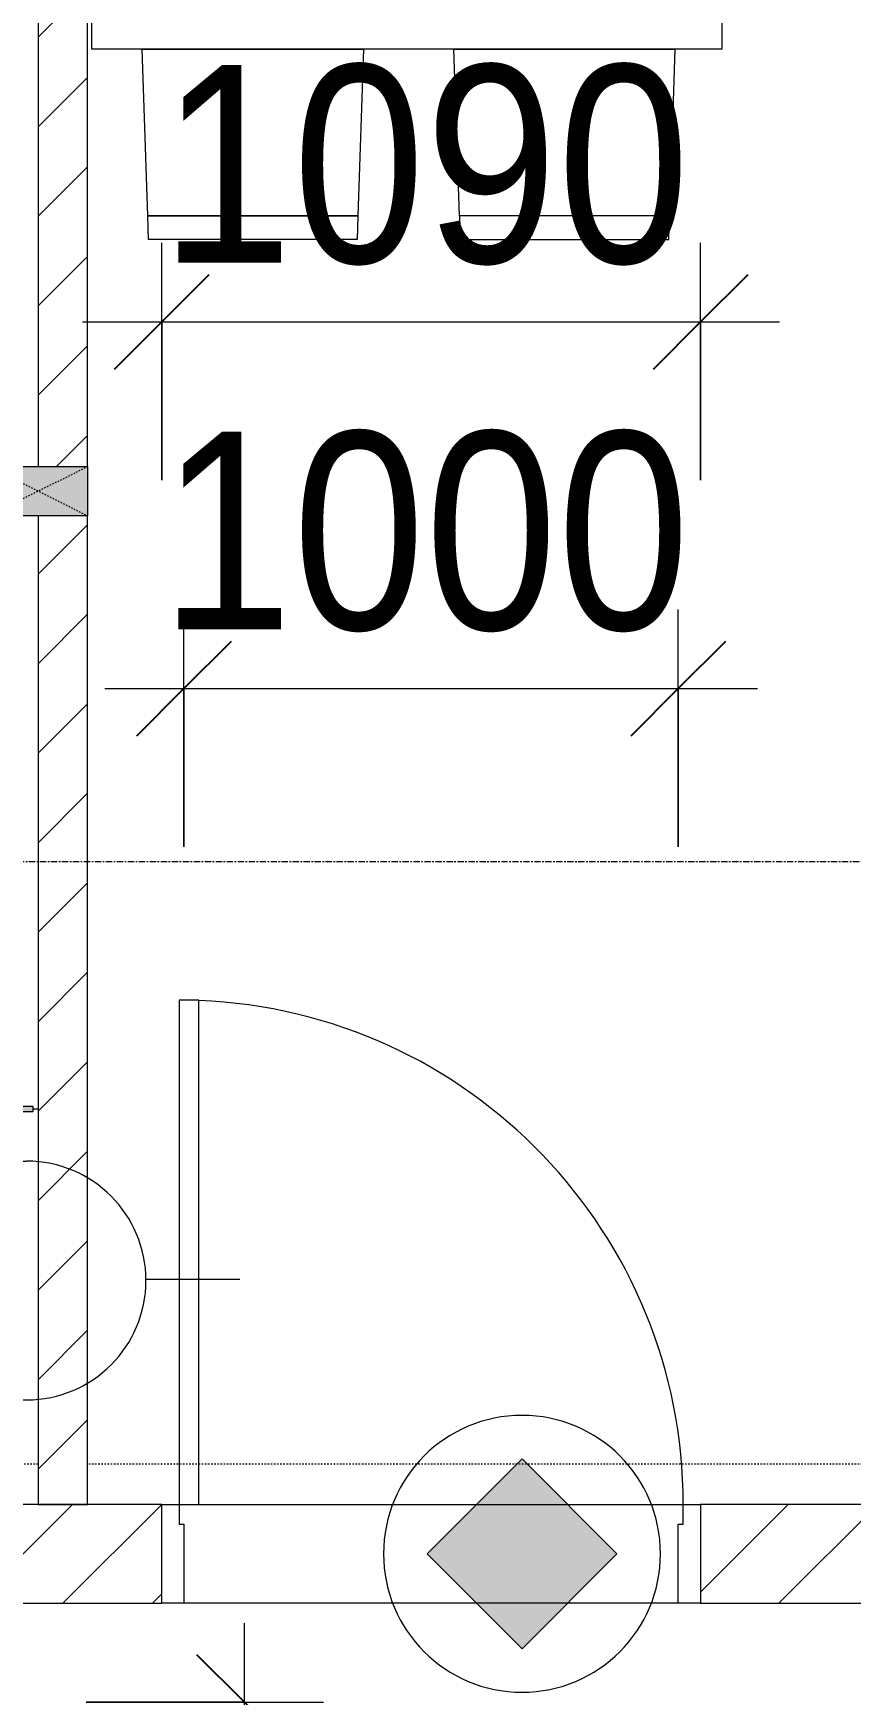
# Model space of a CAD drawing. Header units: millimetres. Extents: x 1591 to 240306, y -15958 to 82755.
# Drawn here: x 68744 to 70398, y 35352 to 38713 of the extents above; entities that cross this region are included whole.
import ezdxf

# ---------------------------------------------------------------- set-up
doc = ezdxf.new("R2010")
doc.units = ezdxf.units.MM
for name, pattern in [('Dash', [6, 3, -3]), ('Dash 1_8_', [6.35, 3.175, -3.175]), ('Grid Line', [22.225, 12.7, -3.175, 3.175, -3.175])]:
    doc.linetypes.add(name, pattern=pattern)
for name, color, linetype, lineweight in [('0-1', 7, 'Continuous', 5), ('A-ANNO-DIMS', 211, 'Continuous', 9), ('A-ANNO-DIMS-160', 211, 'Continuous', 9), ('A-ANNO-NOTE', 131, 'Continuous', 9), ('A-AREA', 32, 'Dash 1_8_', 9), ('A-DETL-GENF-2', 1, 'Continuous', 9), ('A-DOOR-3', 1, 'Continuous', 9), ('A-DOOR-FRAM-1', 1, 'Continuous', 9), ('A-DOOR-IDEN', 31, 'Continuous', 9), ('A-FLOR-2', 9, 'Continuous', 9), ('A-GLAZ-CURT', 52, 'Continuous', 9), ('A-GLAZ-CURT-1', 254, 'Continuous', 9), ('A-GLAZ-CURT-2', 9, 'Continuous', 9), ('A-WALL', 113, 'Continuous', 9), ('A-WALL-1', 253, 'Continuous', 18), ('A-WALL-3', 113, 'Continuous', 18), ('A-WALL-PATT-1', 10, 'Continuous', 9), ('A-WALL-PATT-2', 111, 'Continuous', 9), ('I-FURN-1', 254, 'Continuous', 9), ('S-COLS', 52, 'Continuous', 9), ('S-COLS-3', 254, 'Continuous', 9), ('S-COLS-4', 253, 'Continuous', 18), ('S-COLS-HDLN-1', 9, 'Dash', 9), ('S-GRID-1', 1, 'Grid Line', 9)]:
    doc.layers.add(name, color=color, linetype=linetype, lineweight=lineweight)
doc.styles.add('UTM Avo', font='UTM Avo.ttf', dxfattribs={"width": 0.9, "height": 400})
doc.dimstyles.new('1_Dim_chi_tiet_2_5', dxfattribs={"dimscale": 304.8, "dimtxt": 399.720379, "dimasz": 0.629921, "dimexe": 0.524934, "dimexo": 0.0625, "dimgap": 0.052493, "dimtad": 1, "dimdec": 0, "dimrnd": 5, "dimzin": 0, "dimdsep": 46, "dimtxsty": 'UTM Avo', "dimblk1": 'OBLIQUE', "dimblk2": 'OBLIQUE', "dimsah": 1, "dimcen": 0.09, "dimdle": 0.524934, "dimazin": 0, "dimtfac": 1, "dimtdec": 4, "dimtix": 1, "dimtmove": 0, "dimatfit": 3, "dimfxl": 1.049869, "dimfxlon": 1, "dimtvp": 1, "dimtolj": 1, "dimtzin": 0, "dimarcsym": 2})

# ---------------------------------------------------------------- blocks, each defined once
blk = doc.blocks.new('System Panel - Glazed-588850-TKCS_MB TẦNG 3-4')
at = {"layer": 'A-GLAZ-CURT'}
blk.add_hatch(color=256, dxfattribs=at).paths.add_polyline_path([(221.3, -5), (221.3, 5), (-221.3, 5), (-221.3, -5)])
at = {"layer": 'A-GLAZ-CURT-2'}
for p, q in [((221.3, 5), (-221.3, 5)), ((-221.3, 5), (-221.3, -5)), ((221.3, -5), (221.3, 5)), ((-221.3, -5), (221.3, -5))]:
    blk.add_line(p, q, dxfattribs=at)
blk = doc.blocks.new('G1_SOF - BO TRU - 100x200-746114-TKCS_MB TẦNG 3-4')
at = {"layer": 'S-COLS'}
blk.add_hatch(color=256, dxfattribs=at).paths.add_polyline_path([(50, -100), (50, 100), (-50, 100), (-50, -100)])
at = {"layer": 'S-COLS-4'}
for p, q in [((-50, 100), (50, 100)), ((-50, -100), (-50, 100)), ((50, 100), (50, -100)), ((50, -100), (-50, -100))]:
    blk.add_line(p, q, dxfattribs=at)
at = {"layer": 'S-COLS-HDLN-1'}
for p, q in [((50, -100), (-50, 100)), ((-50, -100), (50, 100))]:
    blk.add_line(p, q, dxfattribs=at)
blk = doc.blocks.new('RES_BAN AN 1 - RES_BAN AN 1-885813-TKCS_MB TẦNG 3-4')
at = {"layer": 'I-FURN-1'}
for p, q in [((-425, 1275), (425, 1275)), ((-425, 0), (-425, 1275)), ((425, 1275), (425, 0)), ((-425, 1180), (-761.9, 1168.8)), ((-425, 732.5), (-425, 1180)), ((425, 1180), (761.9, 1168.8)), ((425, 732.5), (425, 1180)), ((-761.9, 1168.8), (-809.6, 1167.2)), ((-809.6, 1167.2), (-809.6, 745.3)), ((-761.9, 1168.8), (-761.9, 743.8)), ((-761.9, 743.8), (-761.9, 1168.8)), ((761.9, 1168.8), (761.9, 743.8)), ((761.9, 1168.8), (761.9, 743.8)), ((809.6, 1167.2), (761.9, 1168.8)), ((809.6, 745.3), (809.6, 1167.2)), ((-809.6, 745.3), (-761.9, 743.8)), ((-761.9, 743.8), (-425, 732.5)), ((761.9, 743.8), (425, 732.5)), ((761.9, 743.8), (809.6, 745.3)), ((-809.6, 536.9), (-761.9, 538.5)), ((-425, 549.7), (-761.9, 538.5)), ((-761.9, 538.5), (-761.9, 113.5)), ((-761.9, 538.5), (-761.9, 113.5)), ((-425, 102.3), (-425, 549.7)), ((425, 549.7), (761.9, 538.5)), ((425, 102.3), (425, 549.7)), ((761.9, 538.5), (761.9, 113.5)), ((761.9, 538.5), (809.6, 536.9)), ((761.9, 113.5), (761.9, 538.5)), ((-809.6, 115.1), (-809.6, 536.9)), ((809.6, 536.9), (809.6, 115.1)), ((-761.9, 113.5), (-809.6, 115.1)), ((-761.9, 113.5), (-425, 102.3)), ((761.9, 113.5), (425, 102.3)), ((809.6, 115.1), (761.9, 113.5)), ((425, 0), (-425, 0))]:
    blk.add_line(p, q, dxfattribs=at)
blk = doc.blocks.new('NCV_TKTC_TANG 3 - 4_rvt-2-TKCS_MB TẦNG 3-4')
at = {"layer": 'A-WALL-PATT-1'}
h = blk.add_hatch(dxfattribs=at)
h.set_pattern_fill('FP_1', color=256, style=0, pattern_type=2)
h.set_pattern_definition([(45, (0, 0), (-90.50967, 90.50967), [])])
h.paths.add_polyline_path([(57752.6, 35737.4), (57852.6, 35737.4), (57852.6, 37736.9), (57752.6, 37736.9), (57752.6, 36315.6)])
h.paths.add_polyline_path([(57752.6, 37836.9), (57852.6, 37836.9), (57852.6, 40136.9), (57752.6, 40136.9), (57752.6, 38431.9)])
at = {"layer": 'A-FLOR-2'}
for p, q in [((57752.6, 36536.9), (57742.6, 36536.9)), ((58037.6, 35736.9), (59057.6, 35736.9))]:
    blk.add_line(p, q, dxfattribs=at)
at = {"layer": 'A-WALL-1'}
for p, q in [((57752.6, 40136.9), (57752.6, 37836.9)), ((57852.6, 37836.9), (57852.6, 40136.9)), ((57752.6, 37736.9), (57752.6, 35737.4)), ((57852.6, 35737.4), (57852.6, 37736.9)), ((57752.6, 35737.4), (57852.6, 35737.4))]:
    blk.add_line(p, q, dxfattribs=at)
at = {"layer": 'A-GLAZ-CURT-1', "rotation": 180}
blk.add_blockref('System Panel - Glazed-588850-TKCS_MB TẦNG 3-4', (57521.3, 36536.9), dxfattribs=at)
at = {"layer": 'I-FURN-1', "rotation": 270.0000000000001}
blk.add_blockref('RES_BAN AN 1 - RES_BAN AN 1-885813-TKCS_MB TẦNG 3-4', (57860.8, 39105.7), dxfattribs=at)
at = {"layer": 'S-COLS-3', "rotation": 270.0000000000007}
blk.add_blockref('G1_SOF - BO TRU - 100x200-746114-TKCS_MB TẦNG 3-4', (57752.6, 37786.9), dxfattribs=at)
blk = doc.blocks.new('FD_05 - FD_05-1000x2200mm-835433-TKCS_MB TẦNG 3-4')
at = {"layer": 'A-DETL-GENF-2'}
for p, q in [((510, -100), (470, -100)), ((470, -100), (470, -1120)), ((510, -1120), (510, -100)), ((470, -1120), (510, -1120))]:
    blk.add_line(p, q, dxfattribs=at)
blk.add_arc((510, -100), 1020, 180, 267.7525, dxfattribs=at)
at = {"layer": 'A-DOOR-FRAM-1'}
for p, q in [((-545, 100), (-500, 100)), ((-545, -100), (-545, 100)), ((-500, 100), (-500, -60)), ((500, 100), (545, 100)), ((500, -60), (500, 100)), ((545, 100), (545, -100)), ((-500, -60), (-510, -60)), ((-510, -60), (-510, -100)), ((510, -60), (500, -60)), ((510, -100), (510, -60)), ((-510, -100), (-545, -100)), ((545, -100), (510, -100))]:
    blk.add_line(p, q, dxfattribs=at)
blk = doc.blocks.new('DIMBLOCK80-TKCS_MB TẦNG 3-4')
at = {"layer": 'A-ANNO-DIMS-160'}
for p, q in [((69003.9, 37809.1), (69003.9, 38289.1)), ((70093.9, 37809.1), (70093.9, 38289.1)), ((68843.9, 38129.1), (70253.9, 38129.1)), ((69003.9, 38129.1), (69003.9, 37809.1)), ((70093.9, 38129.1), (70093.9, 37809.1))]:
    blk.add_line(p, q, dxfattribs=at)
at = {"layer": 'A-ANNO-DIMS-160', "lineweight": 25}
for p, q in [((69003.9, 38129.1), (69099.9, 38225.1)), ((70093.9, 38129.1), (70189.9, 38225.1)), ((69003.9, 38129.1), (68907.9, 38033.1)), ((70093.9, 38129.1), (69997.9, 38033.1))]:
    blk.add_line(p, q, dxfattribs=at)
at = {"layer": 'A-ANNO-DIMS-160', "color": 0, "insert": (69001.1, 38648.7), "char_height": 400, "width": 1314.636, "attachment_point": 1, "line_spacing_factor": 1.110334, "style": 'UTM Avo'}
blk.add_mtext('1090', dxfattribs=at)
blk = doc.blocks.new('_Oblique')
at = {"color": 0, "linetype": 'ByBlock', "lineweight": -2}
blk.add_line((-0.5, -0.5), (0.5, 0.5), dxfattribs=at)
blk = doc.blocks.new('DIMBLOCK125-TKCS_MB TẦNG 3-4')
at = {"layer": 'A-ANNO-DIMS-160'}
for p, q in [((69171.1, 33577.1), (69171.1, 35497.1)), ((68851.1, 35337.1), (69331.1, 35337.1)), ((69171.1, 35337.1), (68851.1, 35337.1)), ((68851.1, 33737.1), (69331.1, 33737.1)), ((69171.1, 33737.1), (68851.1, 33737.1))]:
    blk.add_line(p, q, dxfattribs=at)
at = {"layer": 'A-ANNO-DIMS-160', "lineweight": 25}
for p, q in [((69171.1, 35337.1), (69075.1, 35433.1)), ((69171.1, 35337.1), (69267.1, 35241.1)), ((69171.1, 33737.1), (69075.1, 33833.1)), ((69171.1, 33737.1), (69267.1, 33641.1))]:
    blk.add_line(p, q, dxfattribs=at)
at = {"layer": 'A-ANNO-DIMS-160', "color": 0, "insert": (68651.5, 33989.4), "char_height": 400, "width": 1314.636, "attachment_point": 1, "rotation": 90, "line_spacing_factor": 1.110334, "style": 'UTM Avo'}
blk.add_mtext('1600', dxfattribs=at)
blk = doc.blocks.new('DIMBLOCK126-TKCS_MB TẦNG 3-4')
at = {"layer": 'A-ANNO-DIMS-160'}
for p, q in [((69048.9, 37067.3), (69048.9, 37547.3)), ((70048.9, 37067.3), (70048.9, 37547.3)), ((68888.9, 37387.3), (70208.9, 37387.3)), ((69048.9, 37387.3), (69048.9, 37067.3)), ((70048.9, 37387.3), (70048.9, 37067.3))]:
    blk.add_line(p, q, dxfattribs=at)
at = {"layer": 'A-ANNO-DIMS-160', "lineweight": 25}
for p, q in [((69048.9, 37387.3), (69144.9, 37483.3)), ((70048.9, 37387.3), (70144.9, 37483.3)), ((69048.9, 37387.3), (68952.9, 37291.3)), ((70048.9, 37387.3), (69952.9, 37291.3))]:
    blk.add_line(p, q, dxfattribs=at)
at = {"layer": 'A-ANNO-DIMS-160', "color": 0, "insert": (69001.1, 37907), "char_height": 400, "width": 1314.636, "attachment_point": 1, "line_spacing_factor": 1.110334, "style": 'UTM Avo'}
blk.add_mtext('1000', dxfattribs=at)
blk = doc.blocks.new('HDNDCT_GHI CHÚ CỬA CHỐNG CHÁY EI30 - HDNDCT_GHI CHÚ CỬA CHỐNG CHÁY EI30-2461928-TKCS_MB TẦNG 3-4')
at = {"layer": 'A-ANNO-NOTE'}
blk.add_hatch(color=256, dxfattribs=at).paths.add_polyline_path([(-1.2, 0), (0, 1.2), (1.2, 0), (0, -1.2)])
for p, q in [((0, 1.2), (-1.2, 0)), ((1.2, 0), (0, 1.2)), ((-1.2, 0), (0, -1.2)), ((0, -1.2), (1.2, 0))]:
    blk.add_line(p, q, dxfattribs=at)
for start, end in [(360, 180), (180, 360)]:
    blk.add_arc((0, 0), 1.75, start, end, dxfattribs=at)
blk = doc.blocks.new('DIMBLOCK191-TKCS_MB TẦNG 3-4')
at = {"layer": 'A-ANNO-DIMS-160'}
for p, q in [((69003.9, 37809.1), (69003.9, 38289.1)), ((70093.9, 37809.1), (70093.9, 38289.1)), ((68843.9, 38129.1), (70253.9, 38129.1)), ((69003.9, 38129.1), (69003.9, 37809.1)), ((70093.9, 38129.1), (70093.9, 37809.1))]:
    blk.add_line(p, q, dxfattribs=at)
at = {"layer": 'A-ANNO-DIMS-160', "lineweight": 25}
for p, q in [((69003.9, 38129.1), (69099.9, 38225.1)), ((70093.9, 38129.1), (70189.9, 38225.1)), ((69003.9, 38129.1), (68907.9, 38033.1)), ((70093.9, 38129.1), (69997.9, 38033.1))]:
    blk.add_line(p, q, dxfattribs=at)
at = {"layer": 'A-ANNO-DIMS-160', "color": 0, "insert": (69001.1, 38648.7), "char_height": 400, "width": 1314.636, "attachment_point": 1, "line_spacing_factor": 1.110334, "style": 'UTM Avo'}
blk.add_mtext('1090', dxfattribs=at)
blk = doc.blocks.new('DIMBLOCK238-TKCS_MB TẦNG 3-4')
at = {"layer": 'A-ANNO-DIMS-160'}
for p, q in [((69171.1, 33577.1), (69171.1, 35497.1)), ((68851.1, 35337.1), (69331.1, 35337.1)), ((69171.1, 35337.1), (68851.1, 35337.1)), ((68851.1, 33737.1), (69331.1, 33737.1)), ((69171.1, 33737.1), (68851.1, 33737.1))]:
    blk.add_line(p, q, dxfattribs=at)
at = {"layer": 'A-ANNO-DIMS-160', "lineweight": 25}
for p, q in [((69171.1, 35337.1), (69075.1, 35433.1)), ((69171.1, 35337.1), (69267.1, 35241.1)), ((69171.1, 33737.1), (69075.1, 33833.1)), ((69171.1, 33737.1), (69267.1, 33641.1))]:
    blk.add_line(p, q, dxfattribs=at)
at = {"layer": 'A-ANNO-DIMS-160', "color": 0, "insert": (68651.5, 33989.4), "char_height": 400, "width": 1314.636, "attachment_point": 1, "rotation": 90, "line_spacing_factor": 1.110334, "style": 'UTM Avo'}
blk.add_mtext('1600', dxfattribs=at)
blk = doc.blocks.new('DIMBLOCK239-TKCS_MB TẦNG 3-4')
at = {"layer": 'A-ANNO-DIMS-160'}
for p, q in [((69048.9, 37067.3), (69048.9, 37547.3)), ((70048.9, 37067.3), (70048.9, 37547.3)), ((68888.9, 37387.3), (70208.9, 37387.3)), ((69048.9, 37387.3), (69048.9, 37067.3)), ((70048.9, 37387.3), (70048.9, 37067.3))]:
    blk.add_line(p, q, dxfattribs=at)
at = {"layer": 'A-ANNO-DIMS-160', "lineweight": 25}
for p, q in [((69048.9, 37387.3), (69144.9, 37483.3)), ((70048.9, 37387.3), (70144.9, 37483.3)), ((69048.9, 37387.3), (68952.9, 37291.3)), ((70048.9, 37387.3), (69952.9, 37291.3))]:
    blk.add_line(p, q, dxfattribs=at)
at = {"layer": 'A-ANNO-DIMS-160', "color": 0, "insert": (69001.1, 37907), "char_height": 400, "width": 1314.636, "attachment_point": 1, "line_spacing_factor": 1.110334, "style": 'UTM Avo'}
blk.add_mtext('1000', dxfattribs=at)
blk = doc.blocks.new('STN_Door Tag - STN_Door Tag-1788670-TKCS_MB TẦNG 3-4')
at = {"layer": 'A-DOOR-IDEN'}
for p, q in [((-3.37, 1.495), (3.431, 1.495)), ((-3.37, -1.524), (3.431, -1.524))]:
    blk.add_line(p, q, dxfattribs=at)
for centre, start, end in [((-3.37, -0.015), 90, 270), ((3.431, -0.015), 270, 90)]:
    blk.add_arc(centre, 1.509, start, end, dxfattribs=at)

msp = doc.modelspace()

# ---------------------------------------------------------------- hatches: boundary and pattern name
at = {"layer": 'A-WALL-PATT-2'}
h = msp.add_hatch(dxfattribs=at)
h.set_pattern_fill('FP_1', color=256, style=0, pattern_type=2)
h.set_pattern_definition([(45, (11001.35, 0), (-90.50967, 90.50967), [])])
h.paths.add_polyline_path([(88072.4, 35537.4), (88253.9, 35537.4), (88253.9, 35737.4), (85254.2, 35737.4), (85254.2, 35537.4)])
h.paths.add_polyline_path([(84848.3, 35537.4), (85054.2, 35537.4), (85054.2, 35737.4), (83103.9, 35737.4), (83103.9, 35537.4), (84042.3, 35537.4)])
h.paths.add_polyline_path([(77054.2, 35537.4), (77203.9, 35537.4), (77203.9, 35737.4), (77054.2, 35737.4), (77054.2, 35543.2)])
h.paths.add_polyline_path([(76854.2, 35537.4), (76854.2, 35737.4), (72053.9, 35737.4), (72053.9, 35537.4), (76788.2, 35537.4)])
h.paths.add_polyline_path([(78400.2, 35537.4), (80054, 35537.4), (80053.9, 35737.4), (78293.9, 35737.4), (78293.9, 35537.4)])
h.paths.add_polyline_path([(81624.3, 35537.4), (82013.9, 35537.4), (82013.9, 35737.4), (80254, 35737.4), (80254, 35537.4)])
h.paths.add_polyline_path([(70340.1, 35537.4), (71853.9, 35537.4), (71853.9, 35737.4), (70093.9, 35737.4), (70093.9, 35537.4)])
h.paths.add_polyline_path([(67453.9, 35537.4), (67453.9, 35737.4), (63854, 35737.4), (63854, 35537.4), (67116.1, 35537.4)])
h.paths.add_polyline_path([(69003.9, 35537.4), (69003.9, 35737.4), (67653.9, 35737.4), (67653.9, 35537.4), (68728.1, 35537.4)])
h.paths.add_polyline_path([(63654, 35537.4), (63653.9, 35737.4), (63503.9, 35737.4), (63503.9, 35537.4)])
h.paths.add_polyline_path([(62413.9, 35537.4), (62413.9, 35737.4), (60654.2, 35737.4), (60654.2, 35537.4), (62280, 35537.4)])
h.paths.add_polyline_path([(57443.9, 35537.4), (60454.2, 35537.4), (60454.2, 35737.4), (55654, 35737.4), (55654, 35537.4), (56637.9, 35537.4)])

# ---------------------------------------------------------------- linework, layer by layer
at = {"layer": 'A-AREA'}
for p, q in [((68753.9, 35818.8), (66953.9, 35818.8)), ((71259.6, 35818.8), (68853.9, 35818.8))]:
    msp.add_line(p, q, dxfattribs=at)
at = {"layer": 'A-DOOR-IDEN'}
msp.add_line((69161.7, 36191.9), (68972, 36191.9), dxfattribs=at)
at = {"layer": 'A-WALL'}
for p, q in [((69038.9, 35737.4), (70058.9, 35737.4)), ((70048.9, 35537.4), (69048.9, 35537.4))]:
    msp.add_line(p, q, dxfattribs=at)
at = {"layer": 'A-WALL-3'}
for p, q in [((69003.9, 35737.4), (67653.9, 35737.4)), ((69003.9, 35537.4), (69003.9, 35737.4)), ((71853.9, 35737.4), (70093.9, 35737.4)), ((70093.9, 35737.4), (70093.9, 35537.4)), ((67653.9, 35537.4), (69003.9, 35537.4)), ((70093.9, 35537.4), (71853.9, 35537.4))]:
    msp.add_line(p, q, dxfattribs=at)
at = {"layer": 'S-GRID-1'}
msp.add_line((139245.7, 37036.9), (45492.6, 37036.9), dxfattribs=at)

# ---------------------------------------------------------------- block references
at = {"layer": '0-1'}
msp.add_blockref('NCV_TKTC_TANG 3 - 4_rvt-2-TKCS_MB TẦNG 3-4', (11001.4, 0), dxfattribs=at)
at = {"layer": 'A-ANNO-NOTE', "xscale": 160, "yscale": 160, "zscale": 160}
msp.add_blockref('HDNDCT_GHI CHÚ CỬA CHỐNG CHÁY EI30 - HDNDCT_GHI CHÚ CỬA CHỐNG CHÁY EI30-2461928-TKCS_MB TẦNG 3-4', (69732.7, 35637.4), dxfattribs=at)
at = {"layer": 'A-DOOR-3', "rotation": 180}
msp.add_blockref('FD_05 - FD_05-1000x2200mm-835433-TKCS_MB TẦNG 3-4', (69548.9, 35637.4), dxfattribs=at)
at = {"layer": 'A-DOOR-IDEN', "xscale": 159.9999999999999, "yscale": 159.9999999999999, "zscale": 159.9999999999999}
msp.add_blockref('STN_Door Tag - STN_Door Tag-1788670-TKCS_MB TẦNG 3-4', (68181.6, 36192.6), dxfattribs=at)

# ---------------------------------------------------------------- dimensions: what is measured, and where the dimension line sits
at = {"layer": 'A-ANNO-DIMS'}
for base, p1, p2, override, picture, middle in [((70093.9, 38129.1), (69003.9, 37809.1), (70093.9, 37809.1), {"dimpost": '<>', "dimfxl": 1090}, 'DIMBLOCK80-TKCS_MB TẦNG 3-4', (69548.9, 38352.1)), ((70093.9, 38129.1), (69003.9, 37809.1), (70093.9, 37809.1), {"dimpost": '<>', "dimfxl": 1090}, 'DIMBLOCK191-TKCS_MB TẦNG 3-4', (69548.9, 38352.1)), ((70048.9, 37387.3), (69048.9, 37067.3), (70048.9, 37067.3), {"dimpost": '<>', "dimfxl": 1000}, 'DIMBLOCK126-TKCS_MB TẦNG 3-4', (69548.9, 37610.3)), ((70048.9, 37387.3), (69048.9, 37067.3), (70048.9, 37067.3), {"dimpost": '<>', "dimfxl": 1000}, 'DIMBLOCK239-TKCS_MB TẦNG 3-4', (69548.9, 37610.3))]:
    dim = msp.add_linear_dim(base=base, p1=p1, p2=p2, dimstyle='1_Dim_chi_tiet_2_5', override=override, dxfattribs=at)
    dim.commit()
    dim.dimension.update_dxf_attribs({"geometry": picture, "text_midpoint": middle})
for picture in ['DIMBLOCK125-TKCS_MB TẦNG 3-4', 'DIMBLOCK238-TKCS_MB TẦNG 3-4']:
    dim = msp.add_linear_dim(base=(69171.1, 35337.1), p1=(68851.1, 33737.1), p2=(68851.1, 35337.1), angle=90, dimstyle='1_Dim_chi_tiet_2_5', override={"dimpost": '<>', "dimfxl": 1600}, dxfattribs=at)
    dim.commit()
    dim.dimension.update_dxf_attribs({"geometry": picture, "text_midpoint": (68948.2, 34537.1)})

doc.saveas('drawing.dxf')
